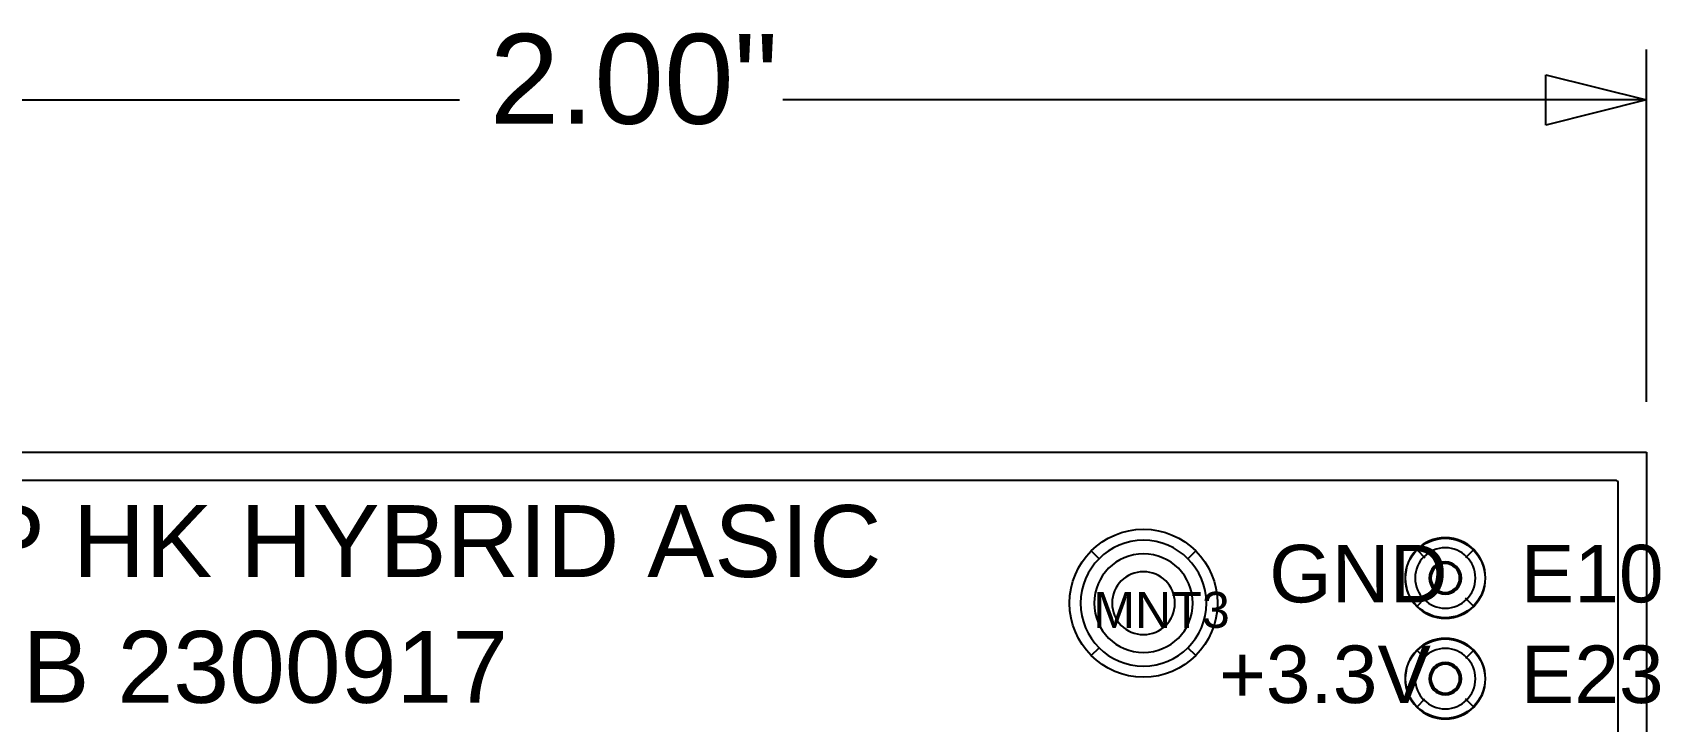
# Model space of a CAD drawing. Header units: inches. Extents: x -0.63 to 3.45, y 0 to 2.67.
# Drawn here: x 0.396 to 2.014, y 1.983 to 2.667 of the extents above; entities that cross this region are included whole.
import ezdxf

# ---------------------------------------------------------------- set-up
doc = ezdxf.new("R2010")
doc.units = ezdxf.units.IN
doc.header["$MEASUREMENT"] = 0
for name, color, linetype in [('BOARD_DIMS', 7, 'Continuous'), ('BOARD_OUTLINE', 7, 'Continuous'), ('Bottom', 7, 'Continuous'), ('L2_GND', 7, 'Continuous'), ('L5_GND', 7, 'Continuous'), ('Layer_20', 7, 'Continuous'), ('LAYNR4', 7, 'Continuous'), ('LAYNR5', 7, 'Continuous'), ('PADLAYER_BOT', 7, 'Continuous'), ('PADLAYER_INNER', 7, 'Continuous'), ('PADLAYER_TOP', 7, 'Continuous'), ('SILKSCREEN_TEXT_TOP', 7, 'Continuous'), ('TOOL_TOP', 7, 'Continuous')]:
    doc.layers.add(name, color=color, linetype=linetype)

# ---------------------------------------------------------------- blocks, each defined once
blk = doc.blocks.new('SE1')
at = {"layer": 'BOARD_OUTLINE', "color": 7, "linetype": 'Continuous'}
for p, q in [((0, 2.25), (2, 2.25)), ((2, 2.25), (2, 0))]:
    blk.add_line(p, q, dxfattribs=at)
blk = doc.blocks.new('SE')
at = {"layer": 'BOARD_OUTLINE'}
blk.add_blockref('SE1', (0, 0), dxfattribs=at)
blk = doc.blocks.new('SE5')
at = {"layer": 'BOARD_DIMS', "color": 7, "linetype": 'Continuous'}
blk.add_line((2, 2.25), (2.00003, 2.25), dxfattribs=at)
blk = doc.blocks.new('SE4')
at = {"layer": 'BOARD_DIMS'}
blk.add_blockref('SE5', (0, 0), dxfattribs=at)
blk = doc.blocks.new('SE7')
at = {"layer": 'BOARD_DIMS', "color": 7, "linetype": 'Continuous'}
blk.add_line((0, 2.6), (0.82, 2.6), dxfattribs=at)
blk = doc.blocks.new('SE6')
at = {"layer": 'BOARD_DIMS'}
blk.add_blockref('SE7', (0, 0), dxfattribs=at)
blk = doc.blocks.new('SE11')
at = {"layer": 'BOARD_DIMS', "color": 7, "linetype": 'Continuous'}
blk.add_line((2, 2.6), (1.14136, 2.6), dxfattribs=at)
blk = doc.blocks.new('SE10')
at = {"layer": 'BOARD_DIMS'}
blk.add_blockref('SE11', (0, 0), dxfattribs=at)
blk = doc.blocks.new('SE13')
at = {"layer": 'BOARD_DIMS', "color": 7, "linetype": 'Continuous'}
for p, q in [((1.9, 2.575), (1.9, 2.625)), ((1.9, 2.625), (2, 2.6)), ((2, 2.6), (1.9, 2.575))]:
    blk.add_line(p, q, dxfattribs=at)
blk = doc.blocks.new('SE12')
at = {"layer": 'BOARD_DIMS'}
blk.add_blockref('SE13', (0, 0), dxfattribs=at)
blk = doc.blocks.new('SE17')
at = {"layer": 'BOARD_DIMS', "color": 7, "linetype": 'Continuous'}
blk.add_line((2, 2.3), (2, 2.65), dxfattribs=at)
blk = doc.blocks.new('SE16')
at = {"layer": 'BOARD_DIMS'}
blk.add_blockref('SE17', (0, 0), dxfattribs=at)
blk = doc.blocks.new('SE709')
at = {"layer": 'L2_GND', "color": 7, "linetype": 'Continuous'}
for p, q in [((1.969, 2.222), (0.031, 2.222)), ((1.972, 0.031), (1.972, 2.219))]:
    blk.add_line(p, q, dxfattribs=at)
blk.add_arc((1.969, 2.219), 0.003, 0, 90.0001, dxfattribs=at)
blk = doc.blocks.new('SE708')
at = {"layer": 'L2_GND'}
blk.add_blockref('SE709', (0, 0), dxfattribs=at)
blk = doc.blocks.new('SE1235')
at = {"layer": 'L2_GND', "color": 7, "linetype": 'Continuous'}
blk.add_line((1.82793, 2.15293), (1.82015, 2.14515), dxfattribs=at)
blk = doc.blocks.new('SE1234')
at = {"layer": 'L2_GND'}
blk.add_blockref('SE1235', (0, 0), dxfattribs=at)
blk = doc.blocks.new('SE1237')
at = {"layer": 'L2_GND', "color": 7, "linetype": 'Continuous'}
blk.add_line((1.77207, 2.15293), (1.77985, 2.14515), dxfattribs=at)
blk = doc.blocks.new('SE1236')
at = {"layer": 'L2_GND'}
blk.add_blockref('SE1237', (0, 0), dxfattribs=at)
blk = doc.blocks.new('SE1239')
at = {"layer": 'L2_GND', "color": 7, "linetype": 'Continuous'}
blk.add_line((1.77207, 2.09707), (1.77985, 2.10485), dxfattribs=at)
blk = doc.blocks.new('SE1238')
at = {"layer": 'L2_GND'}
blk.add_blockref('SE1239', (0, 0), dxfattribs=at)
blk = doc.blocks.new('SE1241')
at = {"layer": 'L2_GND', "color": 7, "linetype": 'Continuous'}
blk.add_line((1.82793, 2.09707), (1.82015, 2.10485), dxfattribs=at)
blk = doc.blocks.new('SE1240')
at = {"layer": 'L2_GND'}
blk.add_blockref('SE1241', (0, 0), dxfattribs=at)
blk = doc.blocks.new('SE1243')
at = {"layer": 'LAYNR4', "color": 7, "linetype": 'Continuous'}
for p, q in [((1.969, 2.222), (0.031, 2.222)), ((1.972, 0.031), (1.972, 2.219))]:
    blk.add_line(p, q, dxfattribs=at)
blk.add_arc((1.969, 2.219), 0.003, 0, 90.0001, dxfattribs=at)
blk = doc.blocks.new('SE1242')
at = {"layer": 'LAYNR4'}
blk.add_blockref('SE1243', (0, 0), dxfattribs=at)
blk = doc.blocks.new('SE1353')
at = {"layer": 'L5_GND', "color": 7, "linetype": 'Continuous'}
for p, q in [((1.969, 2.222), (0.031, 2.222)), ((1.972, 0.031), (1.972, 2.219))]:
    blk.add_line(p, q, dxfattribs=at)
blk.add_arc((1.969, 2.219), 0.003, 0, 90.0001, dxfattribs=at)
blk = doc.blocks.new('SE1352')
at = {"layer": 'L5_GND'}
blk.add_blockref('SE1353', (0, 0), dxfattribs=at)
blk = doc.blocks.new('SE1879')
at = {"layer": 'L5_GND', "color": 7, "linetype": 'Continuous'}
blk.add_line((1.82793, 2.15293), (1.82015, 2.14515), dxfattribs=at)
blk = doc.blocks.new('SE1878')
at = {"layer": 'L5_GND'}
blk.add_blockref('SE1879', (0, 0), dxfattribs=at)
blk = doc.blocks.new('SE1881')
at = {"layer": 'L5_GND', "color": 7, "linetype": 'Continuous'}
blk.add_line((1.77207, 2.15293), (1.77985, 2.14515), dxfattribs=at)
blk = doc.blocks.new('SE1880')
at = {"layer": 'L5_GND'}
blk.add_blockref('SE1881', (0, 0), dxfattribs=at)
blk = doc.blocks.new('SE1883')
at = {"layer": 'L5_GND', "color": 7, "linetype": 'Continuous'}
blk.add_line((1.77207, 2.09707), (1.77985, 2.10485), dxfattribs=at)
blk = doc.blocks.new('SE1882')
at = {"layer": 'L5_GND'}
blk.add_blockref('SE1883', (0, 0), dxfattribs=at)
blk = doc.blocks.new('SE1885')
at = {"layer": 'L5_GND', "color": 7, "linetype": 'Continuous'}
blk.add_line((1.82793, 2.09707), (1.82015, 2.10485), dxfattribs=at)
blk = doc.blocks.new('SE1884')
at = {"layer": 'L5_GND'}
blk.add_blockref('SE1885', (0, 0), dxfattribs=at)
blk = doc.blocks.new('SE1887')
at = {"layer": 'LAYNR5', "color": 7, "linetype": 'Continuous'}
for p, q in [((1.969, 2.222), (0.031, 2.222)), ((1.972, 1.034), (1.972, 2.219))]:
    blk.add_line(p, q, dxfattribs=at)
blk.add_arc((1.969, 2.219), 0.003, 0, 90.0001, dxfattribs=at)
blk = doc.blocks.new('SE1886')
at = {"layer": 'LAYNR5'}
blk.add_blockref('SE1887', (0, 0), dxfattribs=at)
blk = doc.blocks.new('SE1977')
at = {"layer": 'LAYNR5', "color": 7, "linetype": 'Continuous'}
blk.add_line((1.77207, 1.99707), (1.77985, 2.00485), dxfattribs=at)
blk = doc.blocks.new('SE1976')
at = {"layer": 'LAYNR5'}
blk.add_blockref('SE1977', (0, 0), dxfattribs=at)
blk = doc.blocks.new('SE1979')
at = {"layer": 'LAYNR5', "color": 7, "linetype": 'Continuous'}
blk.add_line((1.82793, 1.99707), (1.82015, 2.00485), dxfattribs=at)
blk = doc.blocks.new('SE1978')
at = {"layer": 'LAYNR5'}
blk.add_blockref('SE1979', (0, 0), dxfattribs=at)
blk = doc.blocks.new('SE1981')
at = {"layer": 'LAYNR5', "color": 7, "linetype": 'Continuous'}
blk.add_line((1.82793, 2.05293), (1.82015, 2.04515), dxfattribs=at)
blk = doc.blocks.new('SE1980')
at = {"layer": 'LAYNR5'}
blk.add_blockref('SE1981', (0, 0), dxfattribs=at)
blk = doc.blocks.new('SE1983')
at = {"layer": 'LAYNR5', "color": 7, "linetype": 'Continuous'}
blk.add_line((1.77207, 2.05293), (1.77985, 2.04515), dxfattribs=at)
blk = doc.blocks.new('SE1982')
at = {"layer": 'LAYNR5'}
blk.add_blockref('SE1983', (0, 0), dxfattribs=at)
blk = doc.blocks.new('SE2111')
at = {"layer": 'Bottom', "color": 7, "linetype": 'Continuous'}
for p, q in [((1.969, 2.222), (0.031, 2.222)), ((1.972, 0.031), (1.972, 2.219))]:
    blk.add_line(p, q, dxfattribs=at)
blk.add_arc((1.969, 2.219), 0.003, 0, 90.0001, dxfattribs=at)
blk = doc.blocks.new('SE2110')
at = {"layer": 'Bottom'}
blk.add_blockref('SE2111', (0, 0), dxfattribs=at)
blk = doc.blocks.new('SE2163')
at = {"layer": 'Bottom', "color": 7, "linetype": 'Continuous'}
blk.add_line((1.55197, 2.15197), (1.54419, 2.14419), dxfattribs=at)
blk = doc.blocks.new('SE2162')
at = {"layer": 'Bottom'}
blk.add_blockref('SE2163', (0, 0), dxfattribs=at)
blk = doc.blocks.new('SE2165')
at = {"layer": 'Bottom', "color": 7, "linetype": 'Continuous'}
blk.add_line((1.44803, 2.15197), (1.45581, 2.14419), dxfattribs=at)
blk = doc.blocks.new('SE2164')
at = {"layer": 'Bottom'}
blk.add_blockref('SE2165', (0, 0), dxfattribs=at)
blk = doc.blocks.new('SE2167')
at = {"layer": 'Bottom', "color": 7, "linetype": 'Continuous'}
blk.add_line((1.44803, 2.04803), (1.45581, 2.05581), dxfattribs=at)
blk = doc.blocks.new('SE2166')
at = {"layer": 'Bottom'}
blk.add_blockref('SE2167', (0, 0), dxfattribs=at)
blk = doc.blocks.new('SE2169')
at = {"layer": 'Bottom', "color": 7, "linetype": 'Continuous'}
blk.add_line((1.55197, 2.04803), (1.54419, 2.05581), dxfattribs=at)
blk = doc.blocks.new('SE2168')
at = {"layer": 'Bottom'}
blk.add_blockref('SE2169', (0, 0), dxfattribs=at)
blk = doc.blocks.new('SE2867')
at = {"layer": 'Layer_20', "color": 7, "linetype": 'Continuous'}
for start, end in [(0, 180), (180, 0)]:
    blk.add_arc((1.5, 2.1), 0.0625, start, end, dxfattribs=at)
blk = doc.blocks.new('SE2866')
at = {"layer": 'Layer_20'}
blk.add_blockref('SE2867', (0, 0), dxfattribs=at)
blk = doc.blocks.new('SE2869')
at = {"layer": 'PADLAYER_TOP', "color": 7, "linetype": 'Continuous'}
for start, end in [(0, 180), (180, 0)]:
    blk.add_arc((1.5, 2.1), 0.0312, start, end, dxfattribs=at)
blk = doc.blocks.new('SE2868')
at = {"layer": 'PADLAYER_TOP'}
blk.add_blockref('SE2869', (0, 0), dxfattribs=at)
blk = doc.blocks.new('SE2871')
at = {"layer": 'PADLAYER_INNER', "color": 7, "linetype": 'Continuous'}
for start, end in [(0, 180), (180, 0)]:
    blk.add_arc((1.5, 2.1), 0.0312, start, end, dxfattribs=at)
blk = doc.blocks.new('SE2870')
at = {"layer": 'PADLAYER_INNER'}
blk.add_blockref('SE2871', (0, 0), dxfattribs=at)
blk = doc.blocks.new('SE2873')
at = {"layer": 'PADLAYER_BOT', "color": 7, "linetype": 'Continuous'}
for start, end in [(0, 180), (180, 0)]:
    blk.add_arc((1.5, 2.1), 0.0312, start, end, dxfattribs=at)
blk = doc.blocks.new('SE2872')
at = {"layer": 'PADLAYER_BOT'}
blk.add_blockref('SE2873', (0, 0), dxfattribs=at)
blk = doc.blocks.new('SE2875')
at = {"layer": 'TOOL_TOP', "color": 7, "linetype": 'Continuous'}
for start, end in [(0, 180), (180, 0)]:
    blk.add_arc((1.5, 2.1), 0.049, start, end, dxfattribs=at)
blk = doc.blocks.new('SE2874')
at = {"layer": 'TOOL_TOP'}
blk.add_blockref('SE2875', (0, 0), dxfattribs=at)
blk = doc.blocks.new('SE3129')
at = {"layer": 'SILKSCREEN_TEXT_TOP', "color": 7, "linetype": 'Continuous'}
for start, end in [(0, 180), (180, 0)]:
    blk.add_arc((1.8, 2.125), 0.04, start, end, dxfattribs=at)
blk = doc.blocks.new('SE3128')
at = {"layer": 'SILKSCREEN_TEXT_TOP'}
blk.add_blockref('SE3129', (0, 0), dxfattribs=at)
blk = doc.blocks.new('SE3131')
at = {"layer": 'Layer_20', "color": 7, "linetype": 'Continuous'}
for start, end in [(0, 180), (180, 0)]:
    blk.add_arc((1.8, 2.125), 0.03, start, end, dxfattribs=at)
blk = doc.blocks.new('SE3130')
at = {"layer": 'Layer_20'}
blk.add_blockref('SE3131', (0, 0), dxfattribs=at)
blk = doc.blocks.new('SE3133')
at = {"layer": 'PADLAYER_TOP', "color": 7, "linetype": 'Continuous'}
for start, end in [(0, 180), (180, 0)]:
    blk.add_arc((1.8, 2.125), 0.0143, start, end, dxfattribs=at)
blk = doc.blocks.new('SE3132')
at = {"layer": 'PADLAYER_TOP'}
blk.add_blockref('SE3133', (0, 0), dxfattribs=at)
blk = doc.blocks.new('SE3135')
at = {"layer": 'PADLAYER_INNER', "color": 7, "linetype": 'Continuous'}
for start, end in [(0, 180), (180, 0)]:
    blk.add_arc((1.8, 2.125), 0.0143, start, end, dxfattribs=at)
blk = doc.blocks.new('SE3134')
at = {"layer": 'PADLAYER_INNER'}
blk.add_blockref('SE3135', (0, 0), dxfattribs=at)
blk = doc.blocks.new('SE3137')
at = {"layer": 'PADLAYER_BOT', "color": 7, "linetype": 'Continuous'}
for start, end in [(0, 180), (180, 0)]:
    blk.add_arc((1.8, 2.125), 0.0143, start, end, dxfattribs=at)
blk = doc.blocks.new('SE3136')
at = {"layer": 'PADLAYER_BOT'}
blk.add_blockref('SE3137', (0, 0), dxfattribs=at)
blk = doc.blocks.new('SE3139')
at = {"layer": 'TOOL_TOP', "color": 7, "linetype": 'Continuous'}
for start, end in [(0, 180), (180, 0)]:
    blk.add_arc((1.8, 2.125), 0.016, start, end, dxfattribs=at)
blk = doc.blocks.new('SE3138')
at = {"layer": 'TOOL_TOP'}
blk.add_blockref('SE3139', (0, 0), dxfattribs=at)
blk = doc.blocks.new('SE3297')
at = {"layer": 'SILKSCREEN_TEXT_TOP', "color": 7, "linetype": 'Continuous'}
for start, end in [(0, 180), (180, 0)]:
    blk.add_arc((1.8, 2.025), 0.04, start, end, dxfattribs=at)
blk = doc.blocks.new('SE3296')
at = {"layer": 'SILKSCREEN_TEXT_TOP'}
blk.add_blockref('SE3297', (0, 0), dxfattribs=at)
blk = doc.blocks.new('SE3299')
at = {"layer": 'Layer_20', "color": 7, "linetype": 'Continuous'}
for start, end in [(0, 180), (180, 0)]:
    blk.add_arc((1.8, 2.025), 0.03, start, end, dxfattribs=at)
blk = doc.blocks.new('SE3298')
at = {"layer": 'Layer_20'}
blk.add_blockref('SE3299', (0, 0), dxfattribs=at)
blk = doc.blocks.new('SE3301')
at = {"layer": 'PADLAYER_TOP', "color": 7, "linetype": 'Continuous'}
for start, end in [(0, 180), (180, 0)]:
    blk.add_arc((1.8, 2.025), 0.0143, start, end, dxfattribs=at)
blk = doc.blocks.new('SE3300')
at = {"layer": 'PADLAYER_TOP'}
blk.add_blockref('SE3301', (0, 0), dxfattribs=at)
blk = doc.blocks.new('SE3303')
at = {"layer": 'PADLAYER_INNER', "color": 7, "linetype": 'Continuous'}
for start, end in [(0, 180), (180, 0)]:
    blk.add_arc((1.8, 2.025), 0.0143, start, end, dxfattribs=at)
blk = doc.blocks.new('SE3302')
at = {"layer": 'PADLAYER_INNER'}
blk.add_blockref('SE3303', (0, 0), dxfattribs=at)
blk = doc.blocks.new('SE3305')
at = {"layer": 'PADLAYER_BOT', "color": 7, "linetype": 'Continuous'}
for start, end in [(0, 180), (180, 0)]:
    blk.add_arc((1.8, 2.025), 0.0143, start, end, dxfattribs=at)
blk = doc.blocks.new('SE3304')
at = {"layer": 'PADLAYER_BOT'}
blk.add_blockref('SE3305', (0, 0), dxfattribs=at)
blk = doc.blocks.new('SE3307')
at = {"layer": 'TOOL_TOP', "color": 7, "linetype": 'Continuous'}
for start, end in [(0, 180), (180, 0)]:
    blk.add_arc((1.8, 2.025), 0.016, start, end, dxfattribs=at)
blk = doc.blocks.new('SE3306')
at = {"layer": 'TOOL_TOP'}
blk.add_blockref('SE3307', (0, 0), dxfattribs=at)

msp = doc.modelspace()

# ---------------------------------------------------------------- linework, layer by layer
at = {"layer": 'Bottom', "color": 7, "linetype": 'Continuous'}
for centre, radius in [((1.5, 2.1), 0.0735), ((1.8, 2.125), 0.0395), ((1.8, 2.025), 0.0395)]:
    msp.add_circle(centre, radius, dxfattribs=at)
at = {"layer": 'L2_GND', "color": 7, "linetype": 'Continuous'}
for centre, radius in [((1.5, 2.1), 0.0735), ((1.8, 2.125), 0.0395), ((1.8, 2.025), 0.0395)]:
    msp.add_circle(centre, radius, dxfattribs=at)
at = {"layer": 'L5_GND', "color": 7, "linetype": 'Continuous'}
for centre, radius in [((1.5, 2.1), 0.0735), ((1.8, 2.125), 0.0395), ((1.8, 2.025), 0.0395)]:
    msp.add_circle(centre, radius, dxfattribs=at)
at = {"layer": 'LAYNR4', "color": 7, "linetype": 'Continuous'}
for centre, radius in [((1.5, 2.1), 0.0735), ((1.8, 2.125), 0.0395), ((1.8, 2.025), 0.0395)]:
    msp.add_circle(centre, radius, dxfattribs=at)
at = {"layer": 'LAYNR5', "color": 7, "linetype": 'Continuous'}
for centre, radius in [((1.5, 2.1), 0.0735), ((1.8, 2.125), 0.0395), ((1.8, 2.025), 0.0395)]:
    msp.add_circle(centre, radius, dxfattribs=at)

# ---------------------------------------------------------------- block references
for name in ['SE16', 'SE12', 'SE6', 'SE10', 'SE', 'SE4', 'SE708', 'SE1242', 'SE1352', 'SE1886', 'SE2110', 'SE2866', 'SE3128', 'SE3130', 'SE1236', 'SE1880', 'SE1234', 'SE1878', 'SE2164', 'SE2874', 'SE2162', 'SE3138', 'SE3132', 'SE3134', 'SE3136', 'SE2868', 'SE2870', 'SE2872', 'SE1238', 'SE1882', 'SE1240', 'SE1884', 'SE2166', 'SE2168', 'SE3296', 'SE3298', 'SE1982', 'SE3306', 'SE3300', 'SE3302', 'SE3304', 'SE1980', 'SE1976', 'SE1978']:
    msp.add_blockref(name, (0, 0))

# ---------------------------------------------------------------- texts
at = {"layer": 'BOARD_DIMS', "insert": (0.85, 2.575), "char_height": 0.089286, "width": 0.2892094, "attachment_point": 7}
msp.add_mtext('{\\fArial|b0||i0||c0|p34;\\C7;\\H8.9286e-002;\\W1.;2.00"}', dxfattribs=at)
at = {"layer": 'SILKSCREEN_TEXT_TOP', "attachment_point": 7}
for s, insert, char_height, width in [('{\\fArial|b0||i0||c0|p34;\\C7;\\H7.1429e-002;\\W1.;AJP HK HYBRID ASIC}', (0.225, 2.125), 0.071429, 1.0124288), ('{\\fArial|b0||i0||c0|p34;\\C7;\\H5.7143e-002;\\W1.;GND}', (1.625, 2.1), 0.057143, 0.1763984), ('{\\fArial|b0||i0||c0|p34;\\C7;\\H5.7143e-002;\\W1.;E10}', (1.875, 2.1), 0.057143, 0.1428579), ('{\\fArial|b0||i0||c0|p34;\\C7;\\H3.5714e-002;\\W1.;MNT3}', (1.45, 2.075), 0.035714, 0.1358689), ('{\\fArial|b0||i0||c0|p34;\\C7;\\H7.1429e-002;\\W1.;PWB 2300917}', (0.225, 2), 0.071429, 0.6521782), ('{\\fArial|b0||i0||c0|p34;\\C7;\\H5.7143e-002;\\W1.;+3.3V}', (1.575, 2), 0.057143, 0.211181)]:
    msp.add_mtext(s, dxfattribs=dict(at, insert=insert, char_height=char_height, width=width))
at = {"layer": 'SILKSCREEN_TEXT_TOP', "insert": (1.875, 2), "char_height": 0.057143, "width": 0.1428579, "attachment_point": 7, "rotation": 0.00001}
msp.add_mtext('{\\fArial|b0||i0||c0|p34;\\C7;\\H5.7143e-002;\\W1.;E23}', dxfattribs=at)

doc.saveas('drawing.dxf')
